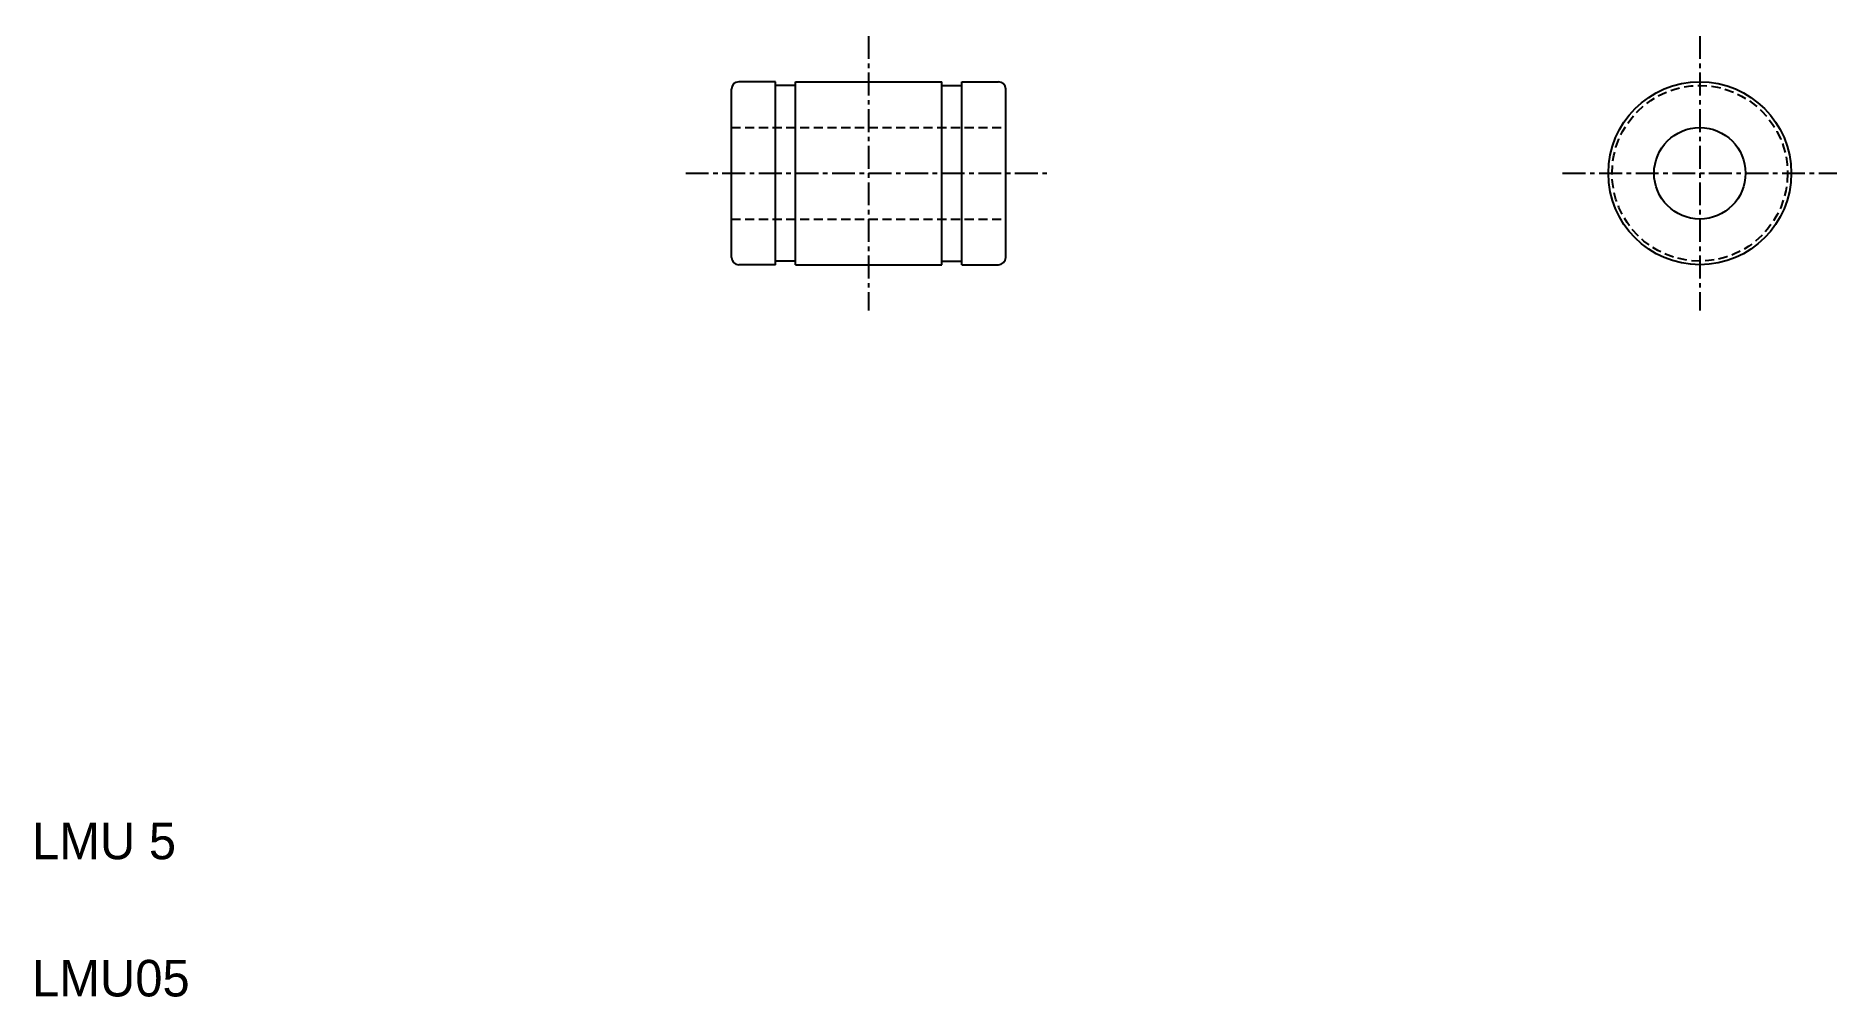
# Model space of a CAD drawing. Extents: x 5.2 to 103.7, y 5 to 57.5.
import ezdxf

# ---------------------------------------------------------------- set-up
doc = ezdxf.new("R2010")
doc.units = 0
doc.linetypes.add('CENTER', pattern=[2, 1.25, -0.25, 0.25, -0.25])
doc.linetypes.add('DASHED', pattern=[0.75, 0.5, -0.25])
doc.layers.get('0').update_dxf_attribs({"linetype": 'CONTINUOUS'})
doc.layers.add('CENTER', color=1, linetype='CENTER')

msp = doc.modelspace()

# ---------------------------------------------------------------- linework, layer by layer
at = {"color": 7, "linetype": 'CONTINUOUS'}
for p, q in [((43.247, 45.388), (43.247, 54.588)), ((45.647, 54.988), (43.647, 54.988)), ((44.647, 54.988), (44.648, 54.988)), ((45.147, 54.988), (45.147, 54.988)), ((45.647, 44.988), (45.647, 54.988)), ((46.747, 54.788), (45.647, 54.788)), ((46.747, 44.988), (46.747, 54.988)), ((46.747, 54.988), (54.747, 54.988)), ((54.747, 44.988), (54.747, 54.988)), ((54.747, 54.788), (55.847, 54.788)), ((55.847, 44.988), (55.847, 54.988)), ((55.847, 54.988), (57.847, 54.988)), ((58.247, 45.388), (58.247, 54.588)), ((45.647, 44.988), (43.647, 44.988)), ((46.747, 45.188), (45.647, 45.188)), ((46.747, 44.988), (54.747, 44.988)), ((54.747, 45.188), (55.847, 45.188)), ((55.847, 44.988), (57.847, 44.988))]:
    msp.add_line(p, q, dxfattribs=at)
at = {"color": 3, "linetype": 'DASHED'}
for p, q in [((43.247, 52.488), (58.247, 52.488)), ((43.247, 47.488), (58.247, 47.488))]:
    msp.add_line(p, q, dxfattribs=at)
at = {"color": 7, "linetype": 'CONTINUOUS'}
for radius in [5, 2.5]:
    msp.add_circle((96.197, 49.988), radius, dxfattribs=at)
at = {"color": 3, "linetype": 'DASHED'}
msp.add_circle((96.197, 49.988), 4.8, dxfattribs=at)
at = {"color": 7, "linetype": 'CONTINUOUS'}
for centre, start, end in [((43.647, 54.588), 90, 180), ((57.847, 54.588), 0, 90), ((43.647, 45.388), 180, 270), ((57.847, 45.388), 270, 0)]:
    msp.add_arc(centre, 0.4, start, end, dxfattribs=at)
at = {"layer": 'CENTER', "color": 1, "linetype": 'CENTER'}
for p, q in [((50.747, 57.488), (50.747, 42.488)), ((96.197, 57.488), (96.197, 42.488)), ((40.747, 49.988), (60.747, 49.988)), ((88.697, 49.988), (103.697, 49.988))]:
    msp.add_line(p, q, dxfattribs=at)

# ---------------------------------------------------------------- texts
for s, p in [('LMU 5', (5, 12.5)), ('LMU05', (5, 5))]:
    msp.add_text(s, height=2).set_placement(p)

doc.saveas('drawing.dxf')
